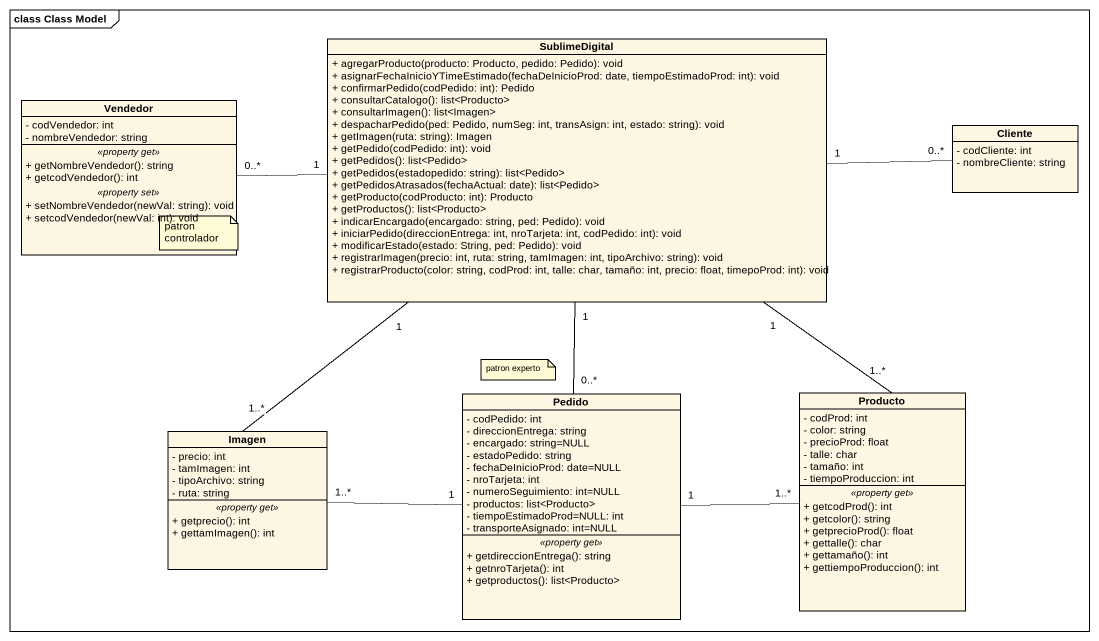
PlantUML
@startuml
mainframe class Class Model
hide circle
hide empty members
skinparam classAttributeIconSize 0
class SublimeDigital {
  + agregarProducto(producto: Producto, pedido: Pedido): void
  + asignarFechaInicioYTimeEstimado(fechaDeInicioProd: date, tiempoEstimadoProd: int): void
  + confirmarPedido(codPedido: int): Pedido
  + consultarCatalogo(): list<Producto>
  + consultarImagen(): list<Imagen>
  + despacharPedido(ped: Pedido, numSeg: int, transAsign: int, estado: string): void
  + getImagen(ruta: string): Imagen
  + getPedido(codPedido: int): void
  + getPedidos(): list<Pedido>
  + getPedidos(estadopedido: string): list<Pedido>
  + getPedidosAtrasados(fechaActual: date): list<Pedido>
  + getProducto(codProducto: int): Producto
  + getProductos(): list<Producto>
  + indicarEncargado(encargado: string, ped: Pedido): void
  + iniciarPedido(direccionEntrega: int, nroTarjeta: int, codPedido: int): void
  + modificarEstado(estado: String, ped: Pedido): void
  + registrarImagen(precio: int, ruta: string, tamImagen: int, tipoArchivo: string): void
  + registrarProducto(color: string, codProd: int, talle: char, tamaño: int, precio: float, timepoProd: int): void
}
class Vendedor {
  - codVendedor: int
  - nombreVendedor: string
  .. <<property get>> ..
  + getNombreVendedor(): string
  + getcodVendedor(): int
  .. <<property set>> ..
  + setNombreVendedor(newVal: string): void
  + setcodVendedor(newVal: int): void
}
class Cliente {
  - codCliente: int
  - nombreCliente: string
}
class Pedido {
  - codPedido: int
  - direccionEntrega: string
  - encargado: string=NULL
  - estadoPedido: string
  - fechaDeInicioProd: date=NULL
  - nroTarjeta: int
  - numeroSeguimiento: int=NULL
  - productos: list<Producto>
  - tiempoEstimadoProd=NULL: int
  - transporteAsignado: int=NULL
  .. <<property get>> ..
  + getdireccionEntrega(): string
  + getnroTarjeta(): int
  + getproductos(): list<Producto>
}
class Producto {
  - codProd: int
  - color: string
  - precioProd: float
  - talle: char
  - tamaño: int
  - tiempoProduccion: int
  .. <<property get>> ..
  + getcodProd(): int
  + getcolor(): string
  + getprecioProd(): float
  + gettalle(): char
  + gettamaño(): int
  + gettiempoProduccion(): int
}
class Imagen {
  - precio: int
  - tamImagen: int
  - tipoArchivo: string
  - ruta: string
  .. <<property get>> ..
  + getprecio(): int
  + gettamImagen(): int
}
SublimeDigital "1" -- "0..*" Pedido
SublimeDigital "1" -- "1..*" Producto
SublimeDigital "1" -- "1..*" Imagen
Vendedor "0..*" -right- "1" SublimeDigital
Cliente "0..*" -left- "1" SublimeDigital
Pedido "1" -right- "1..*" Producto
Imagen "1..*" -right- "1" Pedido
note as N1
  patron controlador
end note
note as N2
  patron experto
end note
@enduml
